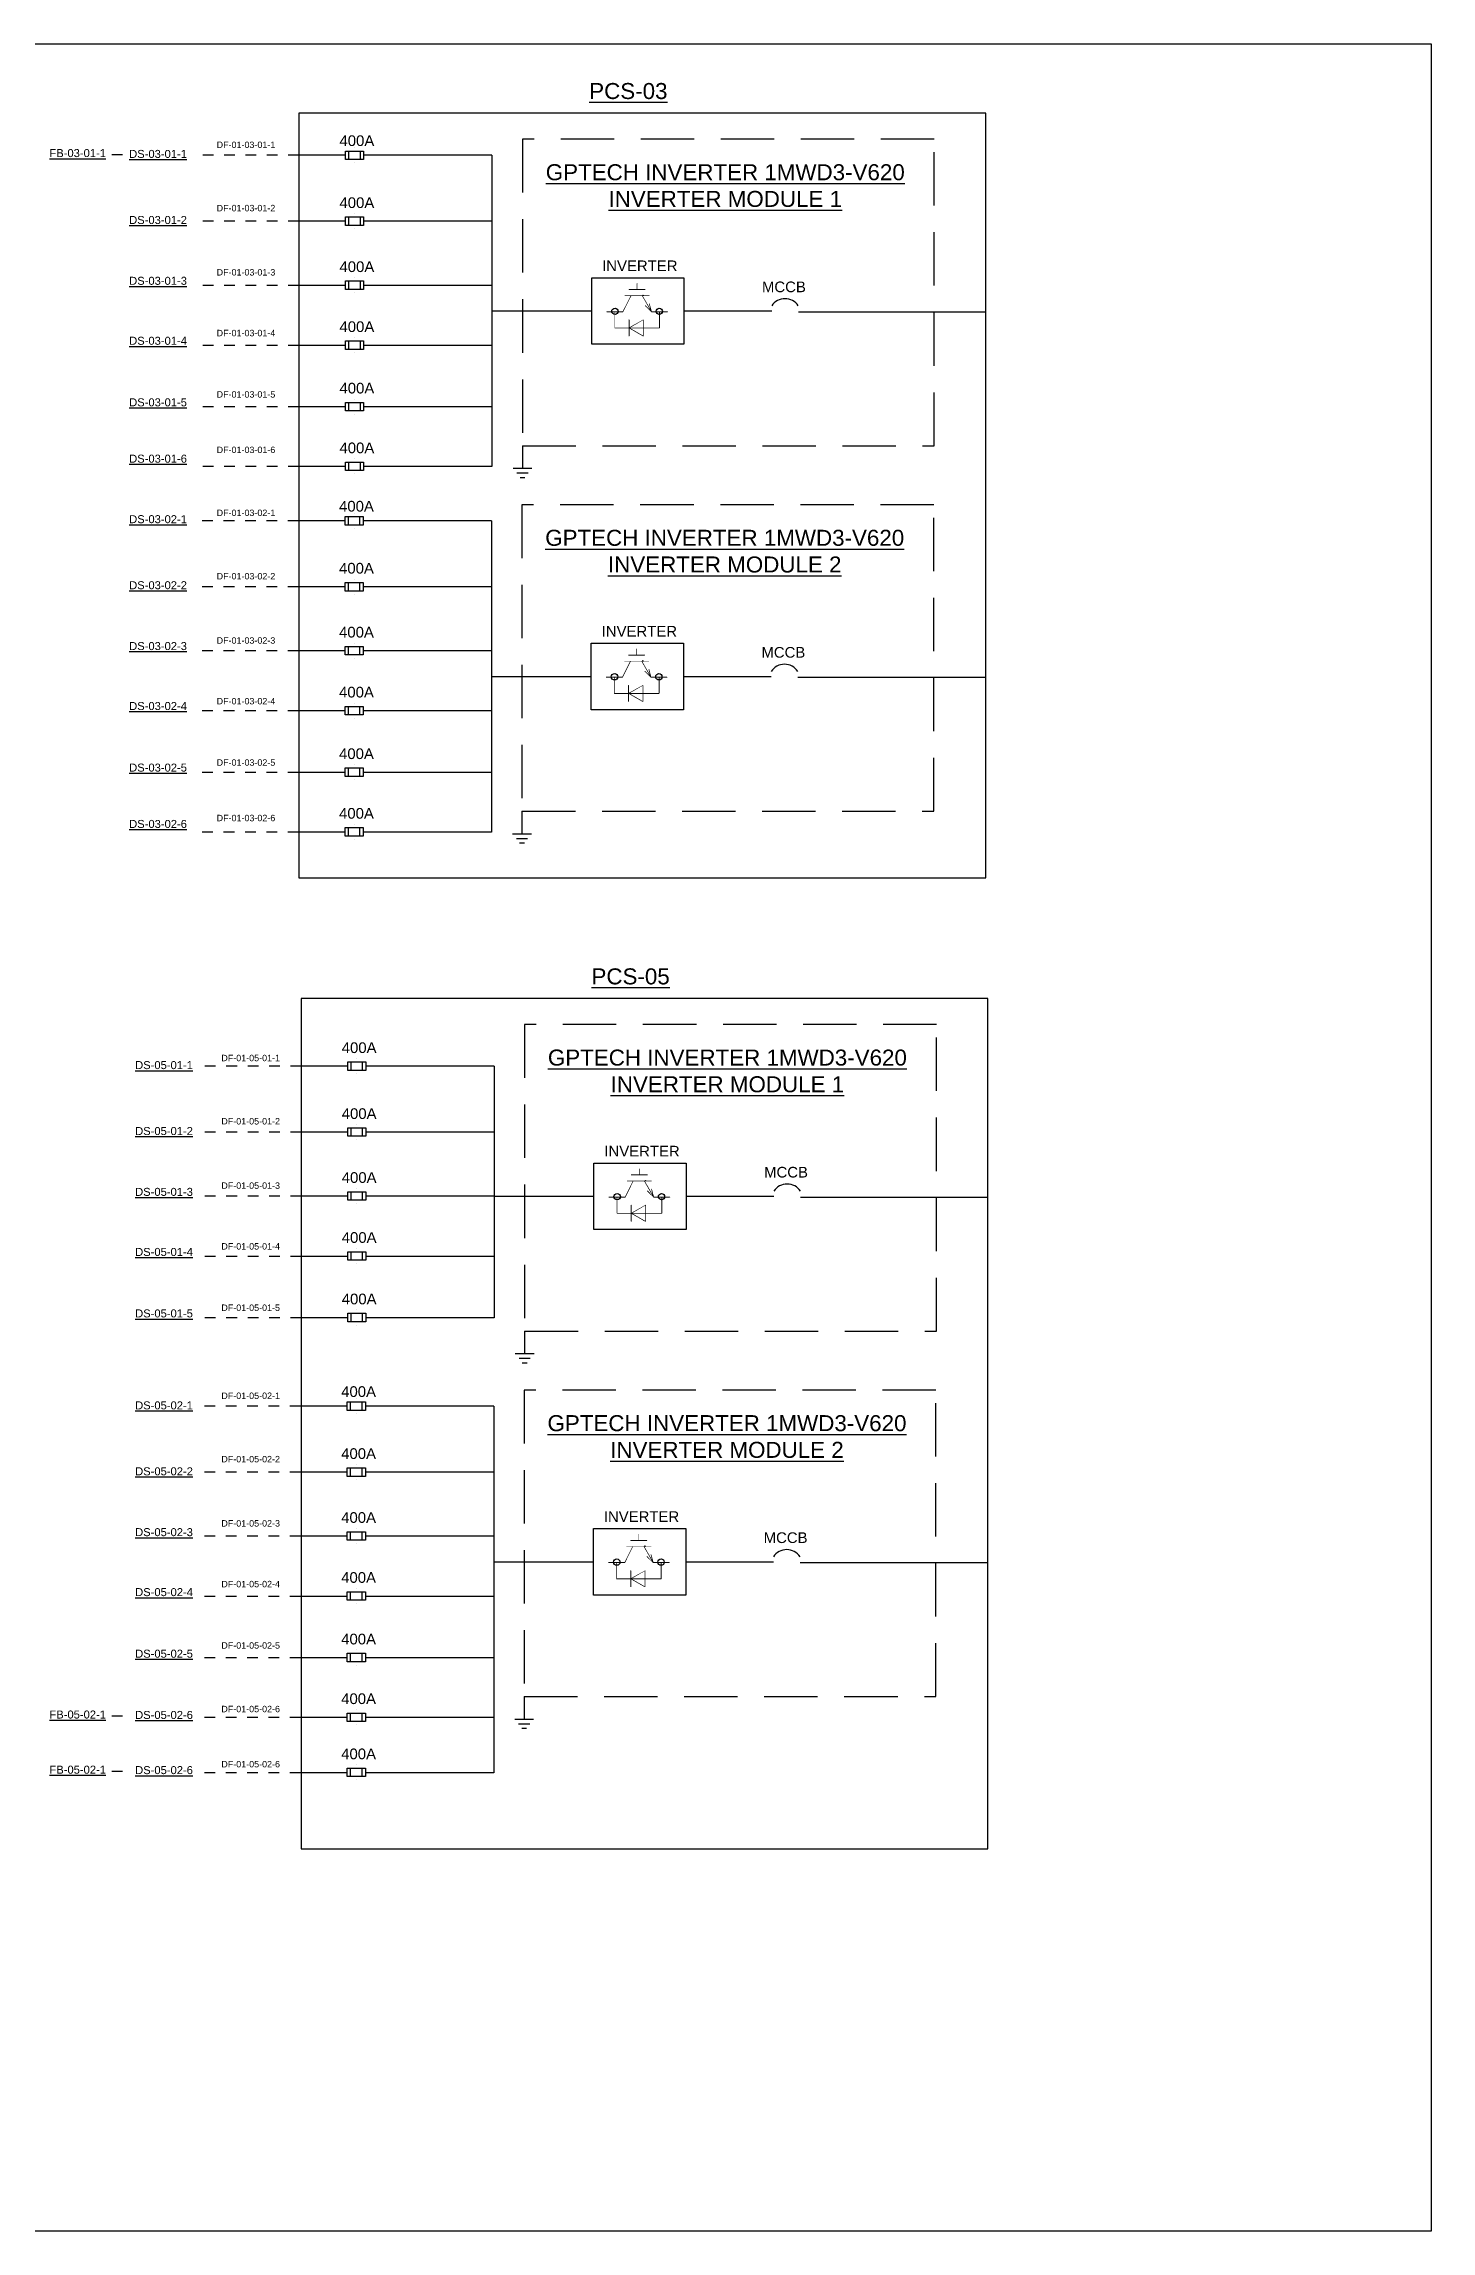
# Model space of a CAD drawing. Header units: inches. Extents: x -34 to 74, y -35 to 21.
# Drawn here: x 61.21 to 74.22, y 0 to 20.5 of the extents above; entities that cross this region are included whole.
import ezdxf

# ---------------------------------------------------------------- set-up
doc = ezdxf.new("R2010")
doc.units = ezdxf.units.IN
doc.header["$MEASUREMENT"] = 0
for name, pattern in [('DASHED', [0.75, 0.5, -0.25]), ('DASHED2', [0.375, 0.25, -0.125]), ('HIDDEN4', [0.0935, 0.0625, -0.031])]:
    doc.linetypes.add(name, pattern=pattern)
for name, color, linetype in [('E-CABL', 131, 'HIDDEN4'), ('E-ELEC-BRDR', 171, 'DASHED2'), ('E-HVMV-EQUP', 91, 'Continuous'), ('E-LV-BUS', 31, 'Continuous'), ('E-LV-EQUP', 211, 'Continuous'), ('G-ANNO-TEXT', 1, 'Continuous')]:
    doc.layers.add(name, color=color, linetype=linetype)
doc.styles.add('NEI-A', font='arial.ttf')

# ---------------------------------------------------------------- blocks, each defined once
blk = doc.blocks.new('*U9')
at = {"color": 0}
for points in [[(0, 0), (0, -0.144)], [(-0.06, -0.144), (0.06, -0.144)], [(-0.036, -0.174), (0.036, -0.174)], [(-0.015, -0.203), (0.015, -0.203)]]:
    blk.add_lwpolyline(points, dxfattribs=at)
blk = doc.blocks.new('*U11')
at = {"layer": 'Defpoints', "color": 2}
for p, q in [((-0.137, 0.114), (-0.137, 0.114)), ((-0.137, -0.114), (-0.137, -0.114))]:
    blk.add_line(p, q, dxfattribs=at)
at = {"layer": 'E-HVMV-EQUP', "color": 0}
for p, q in [((-0.223, -0.064), (-0.223, 0.064)), ((-0.05, -0.064), (-0.05, 0.064))]:
    blk.add_line(p, q, dxfattribs=at)
blk.add_lwpolyline([(0, 0.064), (0, -0.064), (-0.273, -0.064), (-0.273, 0.064)], close=True, dxfattribs=at)

msp = doc.modelspace()

# ---------------------------------------------------------------- hatches: boundary and pattern name
at = {"layer": 'E-LV-EQUP'}
for points in [[(66.772, 18.254), (66.772, 18.199), (66.775, 18.193), (66.777, 18.199), (66.777, 18.254), (66.775, 18.257)], [(66.716, 18.143), (66.639, 17.99), (66.642, 17.984), (66.645, 17.987), (66.722, 18.14), (66.719, 18.143)], [(66.889, 18.143), (66.66, 18.143), (66.657, 18.14), (66.66, 18.137), (66.889, 18.137), (66.892, 18.14)], [(66.851, 18.202), (66.698, 18.202), (66.695, 18.199), (66.698, 18.193), (66.851, 18.193), (66.854, 18.199)], [(66.819, 18.14), (66.907, 17.987), (66.91, 17.984), (66.913, 17.99), (66.824, 18.143), (66.821, 18.143)], [(66.848, 18.043), (66.907, 17.987), (66.91, 17.987), (66.91, 17.99), (66.854, 18.049), (66.848, 18.049)], [(66.886, 18.063), (66.904, 17.987), (66.91, 17.984), (66.913, 17.99), (66.892, 18.066), (66.889, 18.066)], [(66.49, 17.984), (66.642, 17.984), (66.645, 17.987), (66.642, 17.993), (66.49, 17.993), (66.487, 17.987)], [(66.569, 17.837), (66.569, 17.987), (66.566, 17.993), (66.563, 17.987), (66.563, 17.837), (66.566, 17.832)], [(66.566, 17.832), (66.698, 17.832), (66.704, 17.837), (66.698, 17.84), (66.566, 17.84), (66.563, 17.837)], [(66.66, 17.832), (66.851, 17.832), (66.854, 17.837), (66.851, 17.84), (66.66, 17.84), (66.657, 17.837)], [(66.695, 17.914), (66.695, 17.761), (66.698, 17.758), (66.704, 17.761), (66.704, 17.914), (66.698, 17.917)], [(66.701, 17.834), (66.833, 17.911), (66.836, 17.914), (66.83, 17.914), (66.698, 17.84), (66.695, 17.834)], [(66.698, 17.834), (66.83, 17.758), (66.836, 17.758), (66.833, 17.764), (66.701, 17.84), (66.695, 17.837)], [(66.83, 17.914), (66.83, 17.761), (66.833, 17.758), (66.836, 17.761), (66.836, 17.914), (66.833, 17.917)], [(66.851, 17.832), (66.983, 17.832), (66.989, 17.837), (66.983, 17.84), (66.851, 17.84), (66.848, 17.837)], [(66.91, 17.984), (67.059, 17.984), (67.065, 17.987), (67.059, 17.993), (66.91, 17.993), (66.904, 17.987)], [(66.989, 17.837), (66.989, 17.987), (66.983, 17.993), (66.98, 17.987), (66.98, 17.837), (66.983, 17.832)], [(66.847, 14.776), (66.694, 14.776), (66.691, 14.773), (66.694, 14.767), (66.847, 14.767), (66.85, 14.773)], [(66.767, 14.829), (66.767, 14.773), (66.77, 14.767), (66.773, 14.773), (66.773, 14.829), (66.77, 14.832)], [(66.485, 14.559), (66.638, 14.559), (66.641, 14.562), (66.638, 14.568), (66.485, 14.568), (66.482, 14.562)], [(66.565, 14.412), (66.565, 14.562), (66.562, 14.568), (66.559, 14.562), (66.559, 14.412), (66.562, 14.406)], [(66.711, 14.717), (66.635, 14.565), (66.638, 14.559), (66.641, 14.562), (66.717, 14.715), (66.714, 14.717)], [(66.885, 14.717), (66.656, 14.717), (66.653, 14.715), (66.656, 14.712), (66.885, 14.712), (66.888, 14.715)], [(66.814, 14.715), (66.902, 14.562), (66.905, 14.559), (66.908, 14.565), (66.82, 14.717), (66.817, 14.717)], [(66.844, 14.618), (66.902, 14.562), (66.905, 14.562), (66.905, 14.565), (66.85, 14.623), (66.844, 14.623)], [(66.882, 14.638), (66.899, 14.562), (66.905, 14.559), (66.908, 14.565), (66.888, 14.641), (66.885, 14.641)], [(66.905, 14.559), (67.055, 14.559), (67.061, 14.562), (67.055, 14.568), (66.905, 14.568), (66.899, 14.562)], [(66.985, 14.412), (66.985, 14.562), (66.979, 14.568), (66.976, 14.562), (66.976, 14.412), (66.979, 14.406)], [(66.562, 14.406), (66.694, 14.406), (66.7, 14.412), (66.694, 14.415), (66.562, 14.415), (66.559, 14.412)], [(66.656, 14.406), (66.847, 14.406), (66.85, 14.412), (66.847, 14.415), (66.656, 14.415), (66.653, 14.412)], [(66.691, 14.488), (66.691, 14.336), (66.694, 14.333), (66.7, 14.336), (66.7, 14.488), (66.694, 14.491)], [(66.697, 14.409), (66.829, 14.485), (66.832, 14.488), (66.826, 14.488), (66.694, 14.415), (66.691, 14.409)], [(66.694, 14.409), (66.826, 14.333), (66.832, 14.333), (66.829, 14.339), (66.697, 14.415), (66.691, 14.412)], [(66.826, 14.488), (66.826, 14.336), (66.829, 14.333), (66.832, 14.336), (66.832, 14.488), (66.829, 14.491)], [(66.847, 14.406), (66.979, 14.406), (66.985, 14.412), (66.979, 14.415), (66.847, 14.415), (66.844, 14.412)], [(66.736, 9.846), (66.66, 9.693), (66.663, 9.687), (66.666, 9.69), (66.742, 9.843), (66.739, 9.846)], [(66.91, 9.846), (66.681, 9.846), (66.678, 9.843), (66.681, 9.84), (66.91, 9.84), (66.913, 9.843)], [(66.872, 9.905), (66.719, 9.905), (66.716, 9.902), (66.719, 9.896), (66.872, 9.896), (66.875, 9.902)], [(66.792, 9.957), (66.792, 9.902), (66.795, 9.896), (66.798, 9.902), (66.798, 9.957), (66.795, 9.96)], [(66.839, 9.843), (66.927, 9.69), (66.93, 9.687), (66.933, 9.693), (66.845, 9.846), (66.842, 9.846)], [(66.51, 9.687), (66.663, 9.687), (66.666, 9.69), (66.663, 9.696), (66.51, 9.696), (66.507, 9.69)], [(66.589, 9.54), (66.589, 9.69), (66.587, 9.696), (66.584, 9.69), (66.584, 9.54), (66.587, 9.535)], [(66.869, 9.746), (66.927, 9.69), (66.93, 9.69), (66.93, 9.693), (66.875, 9.752), (66.869, 9.752)], [(66.907, 9.766), (66.924, 9.69), (66.93, 9.687), (66.933, 9.693), (66.913, 9.769), (66.91, 9.769)], [(66.93, 9.687), (67.08, 9.687), (67.086, 9.69), (67.08, 9.696), (66.93, 9.696), (66.924, 9.69)], [(67.01, 9.54), (67.01, 9.69), (67.004, 9.696), (67.001, 9.69), (67.001, 9.54), (67.004, 9.535)], [(66.587, 9.535), (66.719, 9.535), (66.725, 9.54), (66.719, 9.543), (66.587, 9.543), (66.584, 9.54)], [(66.681, 9.535), (66.872, 9.535), (66.875, 9.54), (66.872, 9.543), (66.681, 9.543), (66.678, 9.54)], [(66.716, 9.617), (66.716, 9.464), (66.719, 9.461), (66.725, 9.464), (66.725, 9.617), (66.719, 9.62)], [(66.722, 9.537), (66.854, 9.614), (66.857, 9.617), (66.851, 9.617), (66.719, 9.543), (66.716, 9.537)], [(66.719, 9.537), (66.851, 9.461), (66.857, 9.461), (66.854, 9.467), (66.722, 9.543), (66.716, 9.54)], [(66.851, 9.617), (66.851, 9.464), (66.854, 9.461), (66.857, 9.464), (66.857, 9.617), (66.854, 9.62)], [(66.872, 9.535), (67.004, 9.535), (67.01, 9.54), (67.004, 9.543), (66.872, 9.543), (66.869, 9.54)], [(66.732, 6.42), (66.656, 6.268), (66.659, 6.262), (66.662, 6.265), (66.738, 6.418), (66.735, 6.42)], [(66.905, 6.42), (66.676, 6.42), (66.673, 6.418), (66.676, 6.415), (66.905, 6.415), (66.908, 6.418)], [(66.867, 6.479), (66.714, 6.479), (66.711, 6.476), (66.714, 6.47), (66.867, 6.47), (66.87, 6.476)], [(66.788, 6.532), (66.788, 6.476), (66.791, 6.47), (66.794, 6.476), (66.794, 6.532), (66.791, 6.535)], [(66.835, 6.418), (66.923, 6.265), (66.926, 6.262), (66.929, 6.268), (66.841, 6.42), (66.838, 6.42)], [(66.506, 6.262), (66.659, 6.262), (66.662, 6.265), (66.659, 6.271), (66.506, 6.271), (66.503, 6.265)], [(66.585, 6.115), (66.585, 6.265), (66.582, 6.271), (66.579, 6.265), (66.579, 6.115), (66.582, 6.109)], [(66.711, 6.191), (66.711, 6.039), (66.714, 6.036), (66.72, 6.039), (66.72, 6.191), (66.714, 6.194)], [(66.717, 6.112), (66.849, 6.188), (66.852, 6.191), (66.847, 6.191), (66.714, 6.118), (66.711, 6.112)], [(66.847, 6.191), (66.847, 6.039), (66.849, 6.036), (66.852, 6.039), (66.852, 6.191), (66.849, 6.194)], [(66.864, 6.321), (66.923, 6.265), (66.926, 6.265), (66.926, 6.268), (66.87, 6.326), (66.864, 6.326)], [(66.902, 6.341), (66.92, 6.265), (66.926, 6.262), (66.929, 6.268), (66.908, 6.344), (66.905, 6.344)], [(66.926, 6.262), (67.076, 6.262), (67.082, 6.265), (67.076, 6.271), (66.926, 6.271), (66.92, 6.265)], [(67.005, 6.115), (67.005, 6.265), (66.999, 6.271), (66.997, 6.265), (66.997, 6.115), (66.999, 6.109)], [(66.582, 6.109), (66.714, 6.109), (66.72, 6.115), (66.714, 6.118), (66.582, 6.118), (66.579, 6.115)], [(66.676, 6.109), (66.867, 6.109), (66.87, 6.115), (66.867, 6.118), (66.676, 6.118), (66.673, 6.115)], [(66.714, 6.112), (66.847, 6.036), (66.852, 6.036), (66.849, 6.042), (66.717, 6.118), (66.711, 6.115)], [(66.867, 6.109), (66.999, 6.109), (67.005, 6.115), (66.999, 6.118), (66.867, 6.118), (66.864, 6.115)]]:
    msp.add_hatch(color=256, dxfattribs=at).paths.add_polyline_path(points)

# ---------------------------------------------------------------- linework, layer by layer
at = {"layer": 'Defpoints', "color": 5}
msp.add_lwpolyline([(43.223, 20.5), (74.218, 20.5), (74.218, 0), (43.223, 0)], close=True, dxfattribs=at)
at = {"layer": 'E-CABL'}
for p, q in [((63.604, 19.455), (62.657, 19.455)), ((63.604, 18.837), (62.657, 18.837)), ((63.604, 18.235), (62.657, 18.235)), ((63.604, 17.673), (62.657, 17.673)), ((63.604, 17.096), (62.657, 17.096)), ((63.604, 16.537), (62.657, 16.537)), ((63.6, 16.029), (62.652, 16.029)), ((63.6, 15.411), (62.652, 15.411)), ((63.6, 14.81), (62.652, 14.81)), ((63.6, 14.247), (62.652, 14.247)), ((63.6, 13.671), (62.652, 13.671)), ((63.6, 13.111), (62.652, 13.111)), ((63.625, 10.918), (62.677, 10.918)), ((63.625, 10.301), (62.677, 10.301)), ((63.625, 9.699), (62.677, 9.699)), ((63.625, 9.136), (62.677, 9.136)), ((63.625, 8.56), (62.677, 8.56)), ((63.62, 7.732), (62.673, 7.732)), ((63.62, 7.114), (62.673, 7.114)), ((63.62, 6.513), (62.673, 6.513)), ((63.62, 5.95), (62.673, 5.95)), ((63.62, 5.374), (62.673, 5.374)), ((63.62, 4.814), (62.673, 4.814)), ((63.62, 4.297), (62.673, 4.297))]:
    msp.add_line(p, q, dxfattribs=at)
at = {"layer": 'E-CABL', "flags": 128}
for points in [[(61.852, 19.463), (61.988, 19.463)], [(61.852, 4.829), (61.988, 4.829)], [(61.852, 4.312), (61.988, 4.312)]]:
    msp.add_lwpolyline(points, dxfattribs=at)
at = {"layer": 'E-ELEC-BRDR', "linetype": 'DASHED'}
for points in [[(69.559, 16.733), (69.559, 19.605), (65.701, 19.605), (65.701, 16.733)], [(69.555, 13.308), (69.555, 16.18), (65.696, 16.18), (65.696, 13.308)], [(69.58, 8.436), (69.58, 11.308), (65.721, 11.308), (65.721, 8.436)], [(69.575, 5.011), (69.575, 7.883), (65.717, 7.883), (65.717, 5.011)]]:
    msp.add_lwpolyline(points, close=True, dxfattribs=at)
at = {"layer": 'E-ELEC-BRDR', "linetype": 'Continuous'}
for points in [[(66.35, 18.307), (67.214, 18.307), (67.214, 17.684), (66.35, 17.684)], [(66.345, 14.882), (67.209, 14.882), (67.209, 14.259), (66.345, 14.259)], [(66.37, 10.01), (67.234, 10.01), (67.234, 9.387), (66.37, 9.387)], [(66.366, 6.585), (67.23, 6.585), (67.23, 5.962), (66.366, 5.962)]]:
    msp.add_lwpolyline(points, close=True, dxfattribs=at)
at = {"layer": 'E-HVMV-EQUP'}
for p, q in [((63.604, 19.849), (63.604, 19.678)), ((63.625, 11.552), (63.625, 11.381))]:
    msp.add_line(p, q, dxfattribs=at)
at = {"layer": 'E-HVMV-EQUP', "flags": 128}
for points in [[(63.604, 19.678), (63.604, 12.683), (70.042, 12.683), (70.042, 19.849), (63.604, 19.849)], [(63.625, 11.381), (63.625, 3.584), (70.062, 3.584), (70.062, 11.552), (63.625, 11.552)]]:
    msp.add_lwpolyline(points, dxfattribs=at)
at = {"layer": 'E-HVMV-EQUP'}
for centre in [(68.161, 17.961), (68.156, 14.535), (68.181, 9.664), (68.177, 6.238)]:
    msp.add_arc(centre, 0.15, 33.7664, 146.2336, dxfattribs=at)
at = {"layer": 'E-LV-BUS'}
for p, q in [((64.042, 19.455), (63.604, 19.455)), ((65.414, 19.455), (64.212, 19.455)), ((65.414, 19.455), (65.414, 16.537)), ((64.042, 18.837), (63.604, 18.837)), ((65.414, 18.837), (64.212, 18.837)), ((64.042, 18.235), (63.604, 18.235)), ((65.414, 18.235), (64.212, 18.235)), ((64.042, 17.673), (63.604, 17.673)), ((65.414, 17.673), (64.212, 17.673)), ((64.042, 17.096), (63.604, 17.096)), ((65.414, 17.096), (64.212, 17.096)), ((64.042, 16.537), (63.604, 16.537)), ((65.414, 16.537), (64.212, 16.537)), ((64.038, 16.029), (63.6, 16.029)), ((65.41, 16.029), (64.207, 16.029)), ((65.41, 16.029), (65.41, 13.111)), ((64.038, 15.411), (63.6, 15.411)), ((65.41, 15.411), (64.207, 15.411)), ((64.038, 14.81), (63.6, 14.81)), ((65.41, 14.81), (64.207, 14.81)), ((64.038, 14.247), (63.6, 14.247)), ((65.41, 14.247), (64.207, 14.247)), ((64.038, 13.671), (63.6, 13.671)), ((65.41, 13.671), (64.207, 13.671)), ((64.038, 13.111), (63.6, 13.111)), ((65.41, 13.111), (64.207, 13.111)), ((64.063, 10.918), (63.625, 10.918)), ((65.435, 10.918), (64.232, 10.918)), ((65.435, 10.918), (65.435, 8.56)), ((64.063, 10.301), (63.625, 10.301)), ((65.435, 10.301), (64.232, 10.301)), ((64.063, 9.699), (63.625, 9.699)), ((65.435, 9.699), (64.232, 9.699)), ((64.063, 9.136), (63.625, 9.136)), ((65.435, 9.136), (64.232, 9.136)), ((64.063, 8.56), (63.625, 8.56)), ((65.435, 8.56), (64.232, 8.56)), ((64.059, 7.732), (63.62, 7.732)), ((65.431, 7.732), (64.228, 7.732)), ((65.431, 7.732), (65.431, 4.297)), ((64.059, 7.114), (63.62, 7.114)), ((65.431, 7.114), (64.228, 7.114)), ((64.059, 6.513), (63.62, 6.513)), ((65.431, 6.513), (64.228, 6.513)), ((64.059, 5.95), (63.62, 5.95)), ((65.431, 5.95), (64.228, 5.95)), ((64.059, 5.374), (63.62, 5.374)), ((65.431, 5.374), (64.228, 5.374)), ((64.059, 4.814), (63.62, 4.814)), ((65.431, 4.814), (64.228, 4.814)), ((64.059, 4.297), (63.62, 4.297)), ((65.431, 4.297), (64.228, 4.297))]:
    msp.add_line(p, q, dxfattribs=at)
at = {"layer": 'E-LV-BUS', "flags": 128}
for points in [[(65.414, 17.996), (66.35, 17.996)], [(67.214, 17.996), (68.036, 17.996)], [(68.286, 17.989), (70.042, 17.989)], [(65.41, 14.57), (66.345, 14.57)], [(67.209, 14.57), (68.031, 14.57)], [(68.281, 14.563), (70.042, 14.563)], [(65.435, 9.699), (66.37, 9.699)], [(67.234, 9.699), (68.056, 9.699)], [(68.306, 9.692), (70.062, 9.692)], [(65.431, 6.273), (66.366, 6.273)], [(67.23, 6.273), (68.052, 6.273)], [(68.302, 6.266), (70.062, 6.266)]]:
    msp.add_lwpolyline(points, dxfattribs=at)
at = {"layer": 'E-LV-EQUP'}
for points in [[(66.836, 18.137), (66.839, 18.146), (66.824, 18.146), (66.83, 18.137)], [(66.537, 17.993), (66.537, 18.008), (66.551, 18.022), (66.569, 18.022)], [(66.569, 17.964), (66.551, 17.964), (66.537, 17.975), (66.537, 17.993)], [(66.569, 18.022), (66.584, 18.022), (66.598, 18.008), (66.598, 17.993)], [(66.598, 17.993), (66.598, 17.975), (66.584, 17.964), (66.569, 17.964)], [(66.954, 17.993), (66.954, 18.008), (66.969, 18.022), (66.983, 18.022)], [(66.983, 17.964), (66.969, 17.964), (66.954, 17.975), (66.954, 17.993)], [(66.983, 18.022), (67.001, 18.022), (67.013, 18.008), (67.013, 17.993)], [(67.013, 17.993), (67.013, 17.975), (67.001, 17.964), (66.983, 17.964)], [(66.532, 14.568), (66.532, 14.582), (66.547, 14.597), (66.565, 14.597)], [(66.565, 14.538), (66.547, 14.538), (66.532, 14.55), (66.532, 14.568)], [(66.565, 14.597), (66.579, 14.597), (66.594, 14.582), (66.594, 14.568)], [(66.594, 14.568), (66.594, 14.55), (66.579, 14.538), (66.565, 14.538)], [(66.832, 14.712), (66.835, 14.72), (66.82, 14.72), (66.826, 14.712)], [(66.949, 14.568), (66.949, 14.582), (66.964, 14.597), (66.979, 14.597)], [(66.979, 14.538), (66.964, 14.538), (66.949, 14.55), (66.949, 14.568)], [(66.979, 14.597), (66.996, 14.597), (67.008, 14.582), (67.008, 14.568)], [(67.008, 14.568), (67.008, 14.55), (66.996, 14.538), (66.979, 14.538)], [(66.857, 9.84), (66.86, 9.849), (66.845, 9.849), (66.851, 9.84)], [(66.557, 9.696), (66.557, 9.711), (66.572, 9.725), (66.589, 9.725)], [(66.589, 9.667), (66.572, 9.667), (66.557, 9.678), (66.557, 9.696)], [(66.589, 9.725), (66.604, 9.725), (66.619, 9.711), (66.619, 9.696)], [(66.619, 9.696), (66.619, 9.678), (66.604, 9.667), (66.589, 9.667)], [(66.974, 9.696), (66.974, 9.711), (66.989, 9.725), (67.004, 9.725)], [(67.004, 9.667), (66.989, 9.667), (66.974, 9.678), (66.974, 9.696)], [(67.004, 9.725), (67.021, 9.725), (67.033, 9.711), (67.033, 9.696)], [(67.033, 9.696), (67.033, 9.678), (67.021, 9.667), (67.004, 9.667)], [(66.852, 6.415), (66.855, 6.423), (66.841, 6.423), (66.847, 6.415)], [(66.553, 6.271), (66.553, 6.285), (66.568, 6.3), (66.585, 6.3)], [(66.585, 6.241), (66.568, 6.241), (66.553, 6.253), (66.553, 6.271)], [(66.585, 6.3), (66.6, 6.3), (66.614, 6.285), (66.614, 6.271)], [(66.614, 6.271), (66.614, 6.253), (66.6, 6.241), (66.585, 6.241)], [(66.97, 6.271), (66.97, 6.285), (66.985, 6.3), (66.999, 6.3)], [(66.999, 6.241), (66.985, 6.241), (66.97, 6.253), (66.97, 6.271)], [(66.999, 6.3), (67.017, 6.3), (67.029, 6.285), (67.029, 6.271)], [(67.029, 6.271), (67.029, 6.253), (67.017, 6.241), (66.999, 6.241)]]:
    msp.add_open_spline(points, degree=3, dxfattribs=at)

# ---------------------------------------------------------------- block references
at = {"xscale": 0.6198692432986993, "yscale": 0.6198692432986993, "zscale": 0.6198692432986993}
for p in [(64.212, 19.455), (64.212, 18.837), (64.212, 18.237), (64.212, 17.675), (64.212, 17.099), (64.212, 16.539), (64.207, 16.029), (64.207, 15.411), (64.207, 14.812), (64.207, 14.25), (64.207, 13.674), (64.207, 13.114), (64.232, 10.918), (64.232, 10.301), (64.232, 9.701), (64.232, 9.139), (64.232, 8.563), (64.228, 7.732), (64.228, 7.114), (64.228, 6.515), (64.228, 5.953), (64.228, 5.377), (64.228, 4.817), (64.228, 4.3)]:
    msp.add_blockref('*U11', p, dxfattribs=at)
at = {"layer": 'E-LV-BUS', "xscale": 1.464566179973554, "yscale": 1.464566179973554, "zscale": 1.464566179973554}
for p in [(65.701, 16.733), (65.696, 13.308), (65.721, 8.436), (65.717, 5.011)]:
    msp.add_blockref('*U9', p, dxfattribs=at)

# ---------------------------------------------------------------- texts
at = {"layer": 'G-ANNO-TEXT', "attachment_point": 2, "style": 'NEI-A'}
for s, insert, char_height in [('{\\LPCS-03}', (66.693, 20.132), 0.15), ('{\\LFB-03-01-1}', (61.532, 19.513), 0.075), ('{\\LDS-03-01-1}', (62.285, 19.505), 0.075), ('DF-01-03-01-1', (63.109, 19.583), 0.06), ('{\\LDS-03-01-2}', (62.285, 18.886), 0.075), ('DF-01-03-01-2', (63.109, 18.99), 0.06), ('{\\LDS-03-01-3}', (62.285, 18.316), 0.075), ('DF-01-03-01-3', (63.109, 18.388), 0.06), ('{\\LDS-03-01-4}', (62.285, 17.754), 0.075), ('DF-01-03-01-4', (63.109, 17.819), 0.06), ('DF-01-03-01-5', (63.109, 17.244), 0.06), ('{\\LDS-03-01-5}', (62.285, 17.177), 0.075), ('{\\LDS-03-01-6}', (62.285, 16.649), 0.075), ('DF-01-03-01-6', (63.109, 16.724), 0.06), ('{\\LDS-03-02-1}', (62.285, 16.082), 0.075), ('DF-01-03-02-1', (63.109, 16.134), 0.06), ('{\\LDS-03-02-2}', (62.285, 15.463), 0.075), ('DF-01-03-02-2', (63.109, 15.54), 0.06), ('{\\LDS-03-02-3}', (62.285, 14.893), 0.075), ('DF-01-03-02-3', (63.109, 14.938), 0.06), ('DF-01-03-02-4', (63.109, 14.369), 0.06), ('{\\LDS-03-02-4}', (62.285, 14.331), 0.075), ('{\\LDS-03-02-5}', (62.285, 13.754), 0.075), ('DF-01-03-02-5', (63.109, 13.794), 0.06), ('{\\LDS-03-02-6}', (62.285, 13.226), 0.075), ('DF-01-03-02-6', (63.109, 13.274), 0.06), ('{\\LPCS-05}', (66.714, 11.835), 0.15), ('{\\LDS-05-01-1}', (62.341, 10.966), 0.075), ('DF-01-05-01-1', (63.153, 11.025), 0.06), ('{\\LDS-05-01-2}', (62.341, 10.348), 0.075), ('DF-01-05-01-2', (63.153, 10.432), 0.06), ('{\\LDS-05-01-3}', (62.341, 9.778), 0.075), ('DF-01-05-01-3', (63.153, 9.829), 0.06), ('DF-01-05-01-4', (63.153, 9.26), 0.06), ('{\\LDS-05-01-4}', (62.341, 9.215), 0.075), ('{\\LDS-05-01-5}', (62.341, 8.639), 0.075), ('DF-01-05-01-5', (63.153, 8.685), 0.06), ('DF-01-05-02-1', (63.153, 7.86), 0.06), ('{\\LDS-05-02-1}', (62.341, 7.777), 0.075), ('DF-01-05-02-2', (63.153, 7.266), 0.06), ('{\\LDS-05-02-2}', (62.341, 7.159), 0.075), ('{\\LDS-05-02-3}', (62.341, 6.589), 0.075), ('DF-01-05-02-3', (63.153, 6.664), 0.06), ('{\\LDS-05-02-4}', (62.341, 6.027), 0.075), ('DF-01-05-02-4', (63.153, 6.095), 0.06), ('{\\LDS-05-02-5}', (62.341, 5.45), 0.075), ('DF-01-05-02-5', (63.153, 5.52), 0.06), ('DF-01-05-02-6', (63.153, 4.924), 0.06), ('{\\LFB-05-02-1}', (61.532, 4.88), 0.075), ('{\\LDS-05-02-6}', (62.341, 4.876), 0.075), ('{\\LFB-05-02-1}', (61.532, 4.363), 0.075), ('{\\LDS-05-02-6}', (62.341, 4.359), 0.075), ('DF-01-05-02-6', (63.153, 4.407), 0.06)]:
    msp.add_mtext(s, dxfattribs=dict(at, insert=insert, char_height=char_height))
at = {"layer": 'G-ANNO-TEXT', "style": 'NEI-A'}
for s, insert, char_height, width, attachment_point in [('\\A1;\\pxqc;400A', (64.031, 19.591), 0.1, 0.23531, 4), ('{\\LGPTECH INVERTER 1MWD3-V620\\PINVERTER MODULE 1}', (67.601, 19.371), 0.15, 3.8704, 2), ('\\A1;\\pxqc;400A', (64.031, 19.01), 0.1, 0.23531, 4), ('\\A1;\\pxqc;400A', (64.031, 18.41), 0.1, 0.23531, 4), ('\\A1;INVERTER', (66.447, 18.419), 0.1, 0.23531, 4), ('\\A1;\\pxqc;MCCB', (68.033, 18.221), 0.1, 0.23531, 4), ('\\A1;\\pxqc;400A', (64.031, 17.848), 0.1, 0.23531, 4), ('\\A1;\\pxqc;400A', (64.031, 17.272), 0.1, 0.23531, 4), ('\\A1;\\pxqc;400A', (64.031, 16.712), 0.1, 0.23531, 4), ('\\A1;\\pxqc;400A', (64.027, 16.165), 0.1, 0.23531, 4), ('{\\LGPTECH INVERTER 1MWD3-V620\\PINVERTER MODULE 2}', (67.596, 15.945), 0.15, 3.8704, 2), ('\\A1;\\pxqc;400A', (64.027, 15.584), 0.1, 0.23531, 4), ('\\A1;\\pxqc;400A', (64.027, 14.985), 0.1, 0.23531, 4), ('\\A1;INVERTER', (66.443, 14.994), 0.1, 0.23531, 4), ('\\A1;\\pxqc;MCCB', (68.028, 14.796), 0.1, 0.23531, 4), ('\\A1;\\pxqc;400A', (64.027, 14.423), 0.1, 0.23531, 4), ('\\A1;\\pxqc;400A', (64.027, 13.846), 0.1, 0.23531, 4), ('\\A1;\\pxqc;400A', (64.027, 13.287), 0.1, 0.23531, 4), ('\\A1;\\pxqc;400A', (64.052, 11.091), 0.1, 0.23531, 4), ('{\\LGPTECH INVERTER 1MWD3-V620\\PINVERTER MODULE 1}', (67.621, 11.074), 0.15, 3.8704, 2), ('\\A1;\\pxqc;400A', (64.052, 10.473), 0.1, 0.23531, 4), ('\\A1;INVERTER', (66.468, 10.122), 0.1, 0.23531, 4), ('\\A1;\\pxqc;400A', (64.052, 9.874), 0.1, 0.23531, 4), ('\\A1;\\pxqc;MCCB', (68.053, 9.924), 0.1, 0.23531, 4), ('\\A1;\\pxqc;400A', (64.052, 9.312), 0.1, 0.23531, 4), ('\\A1;\\pxqc;400A', (64.052, 8.736), 0.1, 0.23531, 4), ('\\A1;\\pxqc;400A', (64.047, 7.868), 0.1, 0.23531, 4), ('{\\LGPTECH INVERTER 1MWD3-V620\\PINVERTER MODULE 2}', (67.617, 7.648), 0.15, 3.8704, 2), ('\\A1;\\pxqc;400A', (64.047, 7.287), 0.1, 0.23531, 4), ('\\A1;\\pxqc;400A', (64.047, 6.688), 0.1, 0.23531, 4), ('\\A1;INVERTER', (66.463, 6.697), 0.1, 0.23531, 4), ('\\A1;\\pxqc;MCCB', (68.049, 6.499), 0.1, 0.23531, 4), ('\\A1;\\pxqc;400A', (64.047, 6.126), 0.1, 0.23531, 4), ('\\A1;\\pxqc;400A', (64.047, 5.549), 0.1, 0.23531, 4), ('\\A1;\\pxqc;400A', (64.047, 4.99), 0.1, 0.23531, 4), ('\\A1;\\pxqc;400A', (64.047, 4.473), 0.1, 0.23531, 4)]:
    msp.add_mtext(s, dxfattribs=dict(at, insert=insert, char_height=char_height, width=width, attachment_point=attachment_point))

doc.saveas('drawing.dxf')
